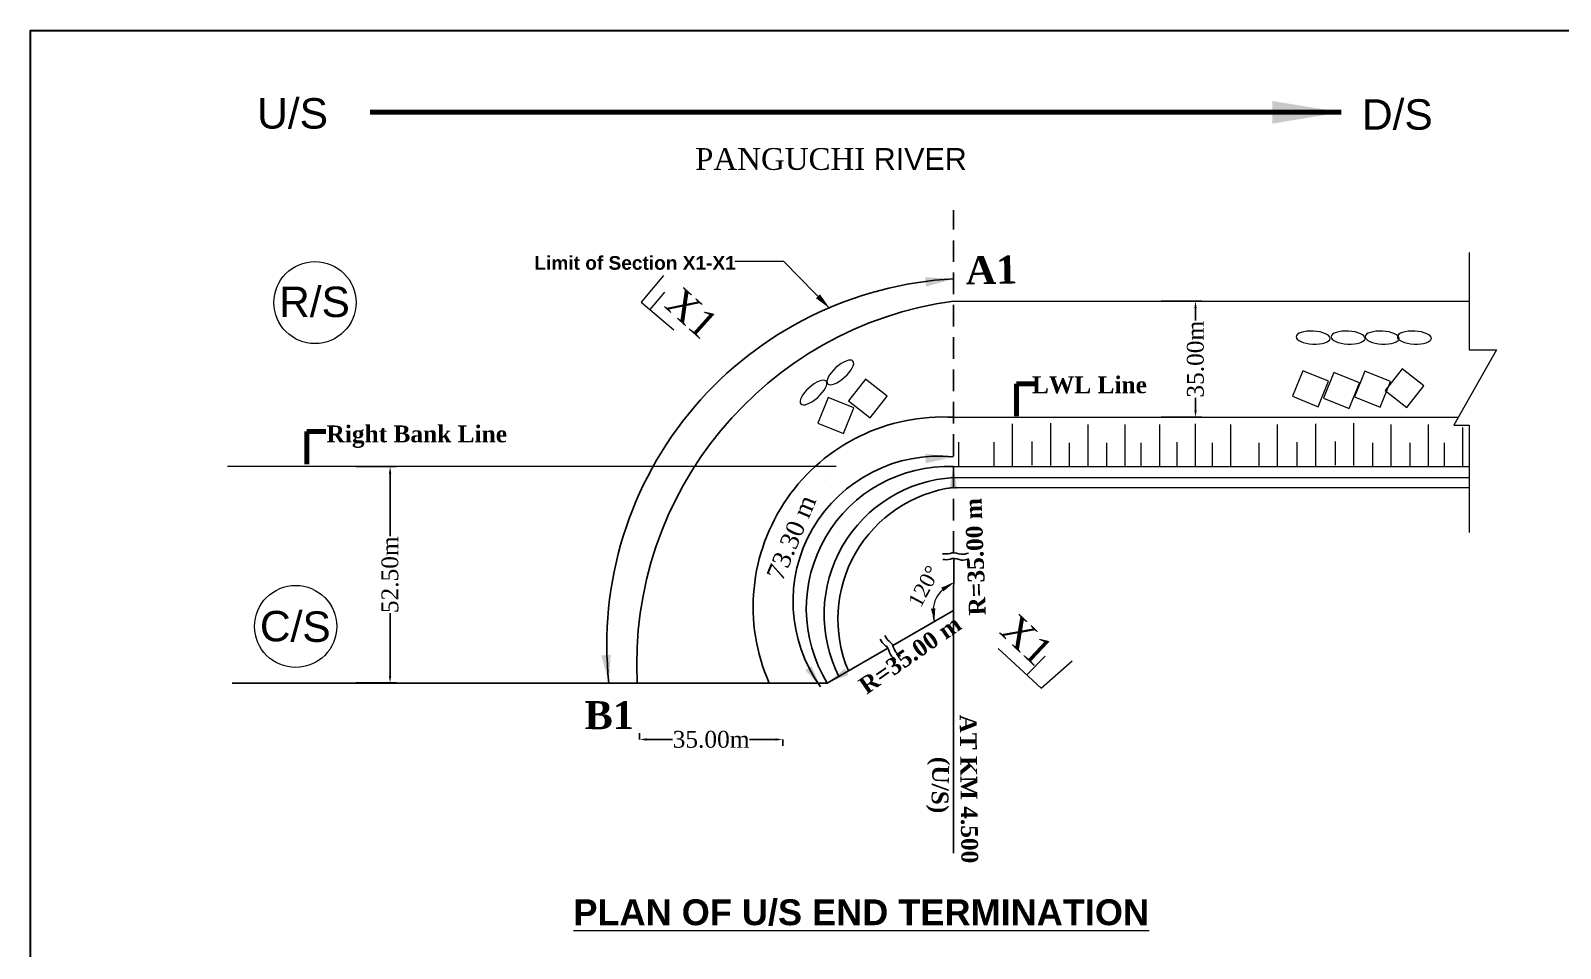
# Model space of a CAD drawing. Header units: metres. Extents: x -2434 to 11656, y -15288 to 8109.
# Drawn here: x -172.1 to -83.3, y -8309.8 to -8256.6 of the extents above; entities that cross this region are included whole.
import ezdxf

# ---------------------------------------------------------------- set-up
doc = ezdxf.new("R2010")
doc.units = ezdxf.units.M
doc.linetypes.add('DASHED2', pattern=[0.375, 0.25, -0.125])
doc.layers.add('LINE', color=7, linetype='Continuous')
doc.styles.add('Arial B heading -200', font='arialbd.ttf', dxfattribs={"height": 0.6})
doc.styles.add('Arial-200', font='arial.ttf')
doc.styles.get("Standard").update_dxf_attribs({"font": 'times.ttf'})
doc.dimstyles.get("Standard").update_dxf_attribs({"dimtxt": 0.5, "dimasz": 0.4075, "dimexe": 0.364, "dimexo": 0.219, "dimgap": 0.09, "dimtad": 0, "dimdec": 0, "dimlfac": 1000, "dimzin": 0, "dimdsep": 46, "dimtxsty": 'Standard', "dimcen": 0.09, "dimadec": 0, "dimazin": 0, "dimtfac": 1, "dimtdec": 0, "dimtofl": 0, "dimtmove": 0, "dimatfit": 3, "dimfxl": 1, "dimtolj": 1, "dimtzin": 0, "dimarcsym": 0})

# ---------------------------------------------------------------- blocks, each defined once
blk = doc.blocks.new('*D1159')
at = {"color": 0, "linetype": 'ByBlock', "lineweight": -2, "ltscale": 0.5}
for p, q in [((-106.481, -8272.285), (-104.124, -8272.285)), ((-104.488, -8272.692), (-104.488, -8273.418)), ((-104.488, -8278.618), (-104.488, -8277.892)), ((-106.481, -8279.025), (-104.124, -8279.025))]:
    blk.add_line(p, q, dxfattribs=at)
at = {"color": 0, "linetype": 'ByBlock', "lineweight": -3, "ltscale": 0.5}
for points in [[(-104.556, -8272.692), (-104.42, -8272.692), (-104.488, -8272.285)], [(-104.556, -8278.618), (-104.42, -8278.618), (-104.488, -8279.025)]]:
    blk.add_solid(points, dxfattribs=at)
at = {"layer": 'Defpoints', "color": 0, "linetype": 'ByBlock', "lineweight": -3, "ltscale": 0.5}
for p in [(-106.7, -8272.285), (-106.7, -8279.025), (-104.488, -8279.025)]:
    blk.add_point(p, dxfattribs=at)
at = {"color": 0, "linetype": 'ByBlock', "lineweight": 18, "ltscale": 0.5, "insert": (-104.488, -8275.655), "char_height": 0.5, "attachment_point": 5, "rotation": 90}
blk.add_mtext('\\A1;{\\H1.95x;35.00m}', dxfattribs=at)
blk = doc.blocks.new('*D1160')
at = {"color": 0, "linetype": 'ByBlock', "lineweight": -2, "ltscale": 0.5}
for p, q in [((-136.756, -8297.721), (-136.756, -8297.357)), ((-136.349, -8297.721), (-134.84, -8297.721)), ((-128.856, -8297.721), (-130.365, -8297.721)), ((-128.448, -8297.721), (-128.448, -8298.085))]:
    blk.add_line(p, q, dxfattribs=at)
at = {"color": 0, "linetype": 'ByBlock', "lineweight": -3, "ltscale": 0.5}
for points in [[(-136.349, -8297.653), (-136.349, -8297.788), (-136.756, -8297.721)], [(-128.856, -8297.653), (-128.856, -8297.788), (-128.448, -8297.721)]]:
    blk.add_solid(points, dxfattribs=at)
at = {"layer": 'Defpoints', "color": 0, "linetype": 'ByBlock', "lineweight": -3, "ltscale": 0.5}
for p in [(-136.756, -8297.93), (-128.448, -8297.721), (-128.448, -8297.721)]:
    blk.add_point(p, dxfattribs=at)
at = {"color": 0, "linetype": 'ByBlock', "lineweight": 18, "ltscale": 0.5, "insert": (-132.602, -8297.721), "char_height": 0.5, "attachment_point": 5}
blk.add_mtext('\\A1;{\\H1.95x;35.00m}', dxfattribs=at)
blk = doc.blocks.new('*D1161')
at = {"color": 0, "linetype": 'ByBlock', "lineweight": -2, "ltscale": 0.5}
for p, q in [((-153.227, -8281.881), (-150.87, -8281.881)), ((-151.234, -8282.288), (-151.234, -8285.93)), ((-151.234, -8294.036), (-151.234, -8290.394)), ((-153.227, -8294.443), (-150.87, -8294.443))]:
    blk.add_line(p, q, dxfattribs=at)
at = {"color": 0, "linetype": 'ByBlock', "lineweight": -3, "ltscale": 0.5}
for points in [[(-151.302, -8282.288), (-151.166, -8282.288), (-151.234, -8281.881)], [(-151.302, -8294.036), (-151.166, -8294.036), (-151.234, -8294.443)]]:
    blk.add_solid(points, dxfattribs=at)
at = {"layer": 'Defpoints', "color": 0, "linetype": 'ByBlock', "lineweight": -3, "ltscale": 0.5}
for p in [(-153.446, -8281.881), (-153.446, -8294.443), (-151.234, -8294.443)]:
    blk.add_point(p, dxfattribs=at)
at = {"color": 0, "linetype": 'ByBlock', "lineweight": 18, "ltscale": 0.5, "insert": (-151.234, -8288.162), "char_height": 0.5, "attachment_point": 5, "rotation": 90}
blk.add_mtext('\\A1;{\\H1.95x;52.50m}', dxfattribs=at)

msp = doc.modelspace()

# ---------------------------------------------------------------- linework, layer by layer
at = {"color": 0, "linetype": 'DASHED2', "lineweight": -3, "ltscale": 5}
msp.add_line((-118.529252, -8286.881774), (-118.529252, -8266.999413), dxfattribs=at)
at = {"linetype": 'ByBlock', "lineweight": 18, "ltscale": 0.5}
msp.add_line((-128.37358, -8269.993113), (-131.222391, -8269.993113), dxfattribs=at)
at = {"color": 0, "linetype": 'Continuous', "lineweight": -3, "ltscale": 0.5}
for p, q in [((-118.531363, -8290.235679), (-118.519701, -8287.215821)), ((-118.529252, -8290.243349), (-122.051768, -8292.262509)), ((-118.531359, -8290.234854), (-118.531359, -8304.311959)), ((-122.339813, -8292.427621), (-125.856475, -8294.443425)), ((-125.856475, -8294.443425), (-160.400109, -8294.443425))]:
    msp.add_line(p, q, dxfattribs=at)
for centre, radius, start, end in [((-117.403333, -8292.211498), 21.24957, 93.03726919, 186.02912454), ((-115.665233, -8293.339668), 21.24957, 97.74590502, 182.9774298), ((-119.142552, -8290.026821), 11.019579, 86.80952732, 203.62795605), ((-119.407589, -8289.724413), 8.442007, 84.02793138, 215.85331463), ((-118.824935, -8290.12654), 8.250942, 87.94629337, 211.54708558), ((-118.078775, -8290.474799), 7.963923, 93.24265544, 206.76417091), ((-117.531406, -8290.739741), 7.709647, 97.43655763, 202.91690131)]:
    msp.add_arc(centre, radius, start, end, dxfattribs=at)
for points in [[(-119.169423, -8286.941731), (-118.728114, -8286.924548), (-118.619224, -8286.890181), (-118.086219, -8286.976094), (-117.662106, -8286.901638)], [(-119.157489, -8287.275832), (-118.71618, -8287.258649), (-118.607289, -8287.224282), (-118.074285, -8287.310195), (-117.650171, -8287.235739)], [(-122.524967, -8291.691417), (-122.253805, -8292.040014), (-122.162416, -8292.10847), (-121.92159, -8292.591665), (-121.613909, -8292.89291)], [(-122.789505, -8291.895832), (-122.518343, -8292.244429), (-122.426954, -8292.312885), (-122.186127, -8292.79608), (-121.878447, -8293.097326)]]:
    msp.add_spline(points, degree=3, dxfattribs=at)
at = {"linetype": 'ByBlock', "lineweight": 18, "ltscale": 0.5}
for points in [[(-120.120523, -8271.437377), (-120.179028, -8270.897203), (-118.529252, -8270.991778)], [(-120.141602, -8281.690205), (-120.171848, -8281.147715), (-118.529252, -8281.328223)], [(-138.970585, -8292.849284), (-138.430041, -8292.794301), (-138.535364, -8294.443425)]]:
    msp.add_solid(points, dxfattribs=at)
at = {"layer": 'LINE', "color": 7, "lineweight": 18, "ltscale": 0.5}
for p, q in [((-88.600897, -8269.462211), (-88.600897, -8275.107348)), ((-118.534461, -8272.28478), (-88.600897, -8272.28478)), ((-87.024534, -8275.107348), (-89.49316, -8279.489501)), ((-88.600897, -8275.107348), (-87.024534, -8275.107348)), ((-118.529252, -8279.025113), (-89.231553, -8279.025113)), ((-115.102937, -8281.861201), (-115.102937, -8279.405772)), ((-112.893269, -8281.817915), (-112.893269, -8279.362486)), ((-104.487896, -8281.861201), (-104.487896, -8279.405772)), ((-97.513013, -8281.861201), (-97.513013, -8279.405772)), ((-95.303345, -8281.817915), (-95.303345, -8279.362486)), ((-110.726937, -8281.904487), (-110.726937, -8279.449058)), ((-108.560604, -8281.904487), (-108.560604, -8279.449058)), ((-106.567577, -8281.904487), (-106.567577, -8279.449058)), ((-102.435281, -8281.90732), (-102.435281, -8279.451892)), ((-99.722671, -8281.904487), (-99.722671, -8279.449058)), ((-93.137013, -8281.904487), (-93.137013, -8279.449058)), ((-90.97068, -8281.904487), (-90.97068, -8279.449058)), ((-89.49316, -8279.489501), (-88.600897, -8279.489501)), ((-88.977652, -8281.904487), (-88.977652, -8279.610421)), ((-88.600897, -8279.489501), (-88.600897, -8285.718828)), ((-118.232089, -8281.838682), (-118.232089, -8280.469725)), ((-116.168709, -8281.839472), (-116.168709, -8280.470516)), ((-113.959041, -8281.796186), (-113.959041, -8280.427229)), ((-111.792709, -8281.882758), (-111.792709, -8280.513802)), ((-109.626377, -8281.882758), (-109.626377, -8280.513802)), ((-107.633349, -8281.882758), (-107.633349, -8280.513802)), ((-105.553669, -8281.839472), (-105.553669, -8280.470516)), ((-103.501053, -8281.885592), (-103.501053, -8280.516635)), ((-100.788443, -8281.882758), (-100.788443, -8280.513802)), ((-98.578785, -8281.839472), (-98.578785, -8280.470516)), ((-96.369117, -8281.796186), (-96.369117, -8280.427229)), ((-94.202785, -8281.882758), (-94.202785, -8280.513802)), ((-92.036453, -8281.882758), (-92.036453, -8280.513802)), ((-90.043425, -8281.882758), (-90.043425, -8280.513802)), ((-118.543, -8282.524418), (-88.600897, -8282.524418)), ((-118.535292, -8283.095733), (-88.600897, -8283.095733))]:
    msp.add_line(p, q, dxfattribs=at)
at = {"layer": 'LINE', "color": 7, "lineweight": 9, "ltscale": 0.5}
for p, q in [((-135.359028, -8270.798146), (-136.669994, -8272.338048)), ((-135.300136, -8271.758701), (-136.153872, -8272.774572)), ((-136.669994, -8272.338048), (-134.767642, -8273.947014)), ((-136.669994, -8272.338048), (-134.767642, -8273.947014)), ((-135.972741, -8281.880897), (-160.665961, -8281.880897)), ((-140.319948, -8281.881688), (-158.602582, -8281.881688)), ((-127.408283, -8281.880897), (-141.626958, -8281.880897)), ((-125.344903, -8281.881688), (-139.563579, -8281.881688)), ((-118.534461, -8281.881688), (-88.600897, -8281.881688)), ((-125.689911, -8282.524418), (-125.689911, -8282.524418)), ((-125.689911, -8283.095733), (-125.689911, -8283.095733)), ((-113.442345, -8294.748352), (-115.932152, -8292.444486)), ((-113.442345, -8294.748352), (-115.932152, -8292.444486)), ((-113.204496, -8292.893024), (-114.279543, -8293.973676))]:
    msp.add_line(p, q, dxfattribs=at)
at = {"layer": 'LINE', "color": 7, "lineweight": 30, "ltscale": 0.5}
msp.add_lwpolyline([(-172.097032, -8361.269867), (-172.097032, -8256.586195), (-24.059515, -8256.586195), (-24.059515, -8361.269867), (-172.097032, -8361.269867)], close=True, dxfattribs=at)
at = {"layer": 'LINE', "color": 7, "lineweight": 9, "ltscale": 0.5}
for points in [[(-97.367292, -8278.408761), (-96.76662, -8276.921337), (-98.254044, -8276.320664), (-98.854716, -8277.808088)], [(-95.574829, -8278.519392), (-94.974157, -8277.031968), (-96.461581, -8276.431296), (-97.062253, -8277.91872)], [(-93.765253, -8278.442185), (-93.16458, -8276.954761), (-94.652004, -8276.354089), (-95.252677, -8277.841512)], [(-92.219127, -8278.458937), (-91.232402, -8277.19418), (-92.497159, -8276.207454), (-93.483884, -8277.472211)], [(-123.367383, -8279.054967), (-122.380658, -8277.790211), (-123.645414, -8276.803485), (-124.63214, -8278.068242)], [(-124.913508, -8279.966674), (-124.312836, -8278.479251), (-125.80026, -8277.878578), (-126.400932, -8279.366002)]]:
    msp.add_lwpolyline(points, close=True, dxfattribs=at)
msp.add_lwpolyline([(-113.442345, -8294.748352), (-111.653733, -8293.16619)], dxfattribs=at)
at = {"layer": 'LINE', "color": 7, "lineweight": 18, "ltscale": 0.5}
for centre in [(-155.591551, -8272.369861), (-156.713334, -8291.160517)]:
    msp.add_circle(centre, 2.381398, dxfattribs=at)
at = {"layer": 'LINE', "color": 7, "lineweight": 9, "ltscale": 0.5}
msp.add_arc((-117.947987, -8290.323064), 1.781692, 108.83549045, 198.19126912, dxfattribs=at)
at = {"layer": 'LINE', "color": 7, "lineweight": 9, "ltscale": 0.5, "extrusion": (0, 0, -1)}
for centre, major_axis in [((-97.663249, -8274.400411), (0.987354, -0.052556)), ((-95.63299, -8274.400411), (0.987354, -0.052556)), ((-93.654733, -8274.400411), (0.987354, -0.052556)), ((-91.783731, -8274.400411), (0.987354, -0.052556)), ((-125.102529, -8276.423604), (0.735328, 0.661002)), ((-126.663683, -8277.588241), (0.735328, 0.661002))]:
    msp.add_ellipse(centre, major_axis=major_axis, ratio=0.379800122, dxfattribs=at)
at = {"layer": 'LINE', "color": 7, "lineweight": 9, "ltscale": 0.5}
for points in [[(-118.761262, -8283.180019), (-118.327922, -8283.183396), (-118.534461, -8281.881688)], [(-119.244076, -8288.904084), (-119.118418, -8289.123429), (-118.52321, -8288.636783)], [(-119.589828, -8290.112143), (-119.841379, -8290.137134), (-119.640629, -8290.879291)], [(-126.773122, -8293.45927), (-127.13719, -8293.694323), (-126.249997, -8294.668998)], [(-124.625214, -8293.984822), (-124.835395, -8293.605851), (-125.867216, -8294.42588)]]:
    msp.add_solid(points, dxfattribs=at)

# ---------------------------------------------------------------- texts
for s, height, style, p in [('U/S', 1.7660951, 'Arial-200', (-158.949575, -8262.272861)), ('D/S', 1.7660951, 'Arial-200', (-94.828362, -8262.336053)), ('Limit of Section X1-X1', 0.79237529, 'Arial B heading -200', (-142.856921, -8270.462925)), ('R/S', 1.7660951, 'Arial-200', (-157.676954, -8273.208412))]:
    msp.add_text(s, height=height, dxfattribs=dict(at, style=style)).set_placement(p)
at = {"layer": 'LINE', "color": 7, "lineweight": 9, "ltscale": 0.5, "style": 'Arial-200'}
msp.add_text('C/S', height=1.7660951, rotation=359.29153605, dxfattribs=at).set_placement((-158.797818, -8292.014923))
at = {"layer": 'LINE', "color": 7, "lineweight": 9, "ltscale": 0.5}
for s, insert, char_height, width, attachment_point in [('{\\C0;PANGUCHI\\fArial|b0|i0|c0|p34; RIVER}', (-133.528978, -8263.402557), 1.26523018, 49.69258669, 1), ('{\\fTimes New Roman|b1|i0|c0|p18;LWL Line}', (-107.30956, -8277.650799), 0.97519531, 35.02869844, 9), ('{\\fTimes New Roman|b1|i0|c0|p18;Right Bank Line}', (-144.446648, -8280.804425), 0.97519531, 35.02869844, 9), ('{\\fTimes New Roman|b1|i0|c0|p18;B1}', (-139.946205, -8297.128503), 1.62532551, 58.38116407, 7)]:
    msp.add_mtext(s, dxfattribs=dict(at, insert=insert, char_height=char_height, width=width, attachment_point=attachment_point))
for s, insert, char_height, width, attachment_point, rotation in [('{\\fTimes New Roman|b1|i0|c0|p18;A1}', (-117.816044, -8271.31644), 1.62532551, 58.38116407, 7, 1.15995136), ('X1', (-135.383837, -8272.583075), 1.6253255, 58.38116407, 7, 318.06538144), ('{\\fTimes New Roman|b1|i0|c0|p18;R=35.00 m}', (-116.889723, -8283.698081), 0.97519531, 35.02869844, 9, 92.1233567), ('{\\fTimes New Roman|b1|i0|c0|p18;R=35.00 m}', (-124.137273, -8294.336016), 0.97519531, 35.02869844, 1, 34.72855464), ('X1', (-115.930469, -8291.512689), 1.6253255, 58.38116407, 7, 316.79627219), ('{\\fTimes New Roman|b1|i0|c0|p18;AT KM 4.500}', (-117.097697, -8304.899516), 0.97519531, 35.02869844, 3, 270.68196656), ('{\\fTimes New Roman|b1|i0|c0|p18;(U/S)}', (-118.847497, -8302.014906), 0.97519531, 35.02869844, 3, 268.65702632)]:
    msp.add_mtext(s, dxfattribs=dict(at, insert=insert, char_height=char_height, width=width, attachment_point=attachment_point, rotation=rotation))
at = {"layer": 'LINE', "color": 7, "lineweight": 9, "ltscale": 0.5, "attachment_point": 5}
for s, insert, char_height, rotation in [('73.30 m', (-127.933895, -8286.006898), 1.0400474, 67.28136023), ('\\A1;120°', (-120.240786, -8288.833673), 0.8667062, 61.90764756)]:
    msp.add_mtext(s, dxfattribs=dict(at, insert=insert, char_height=char_height, rotation=rotation))
at = {"layer": 'LINE', "color": 7, "lineweight": 9, "ltscale": 0.5, "insert": (-140.593033, -8306.997059), "char_height": 1.2, "width": 43.44134988, "attachment_point": 1, "style": 'Arial B heading -200'}
msp.add_mtext('{\\H1.25x;\\LPLAN OF U/S END TERMINATION\\fTimes New Roman|b1|i0|c0|p18;\\H0.8x; }', dxfattribs=at)

# ---------------------------------------------------------------- dimensions: what is measured, and where the dimension line sits
at = {"linetype": 'ByBlock', "lineweight": 18, "ltscale": 0.5}
for base, p1, p2, angle, text, picture, middle in [((-104.487896, -8279.025113), (-106.699746, -8272.28478), (-106.699746, -8279.025113), 90, '{\\H1.95x;35.00m}', '*D1159', (-104.487896, -8275.654946)), ((-151.234389, -8294.443425), (-153.446238, -8281.880897), (-153.446238, -8294.443425), 90, '{\\H1.95x;52.50m}', '*D1161', (-151.234389, -8288.162161)), ((-128.448194, -8297.720511), (-136.756449, -8297.929768), (-128.448194, -8297.720511), 180, '{\\H1.95x;35.00m}', '*D1160', (-132.602321, -8297.720511))]:
    dim = msp.add_linear_dim(base=base, p1=p1, p2=p2, angle=angle, text=text, dimstyle='Standard', override={"dimfxl": 700, "dimfxlon": 1}, dxfattribs=at)
    dim.commit()
    dim.dimension.update_dxf_attribs({"geometry": picture, "text_midpoint": middle})

# ---------------------------------------------------------------- leaders
msp.add_leader([(-125.703788, -8272.712844), (-128.37358, -8269.993113)], dimstyle='Standard', override={"dimasz": 1, "dimgap": 0.09, "dimtad": 0, "dimfxl": 700, "dimfxlon": 1}, dxfattribs=at)
at = {"layer": 'LINE', "color": 7, "lineweight": 9, "ltscale": 0.5}
for points, override in [([(-96.032827, -8261.325487), (-152.390212, -8261.325487)], {"dimtxt": 1.2, "dimasz": 4, "dimclrd": 7, "dimclre": 7, "dimclrt": 7, "dimlwd": 65535, "dimlwe": 65535}), ([(-114.867629, -8278.964661), (-114.867629, -8277.078885), (-113.767831, -8277.078885)], {"dimtxt": 1.2, "dimasz": 0.9, "dimclrd": 7, "dimclre": 7, "dimclrt": 7, "dimlwd": 65535, "dimlwe": 65535}), ([(-156.066991, -8281.741868), (-156.066991, -8279.856092), (-154.967194, -8279.856092)], {"dimtxt": 1.2, "dimasz": 0.9, "dimclrd": 7, "dimclre": 7, "dimclrt": 7, "dimlwd": 65535, "dimlwe": 65535})]:
    msp.add_leader(points, dimstyle='Standard', override=override, dxfattribs=at)

doc.saveas('drawing.dxf')
